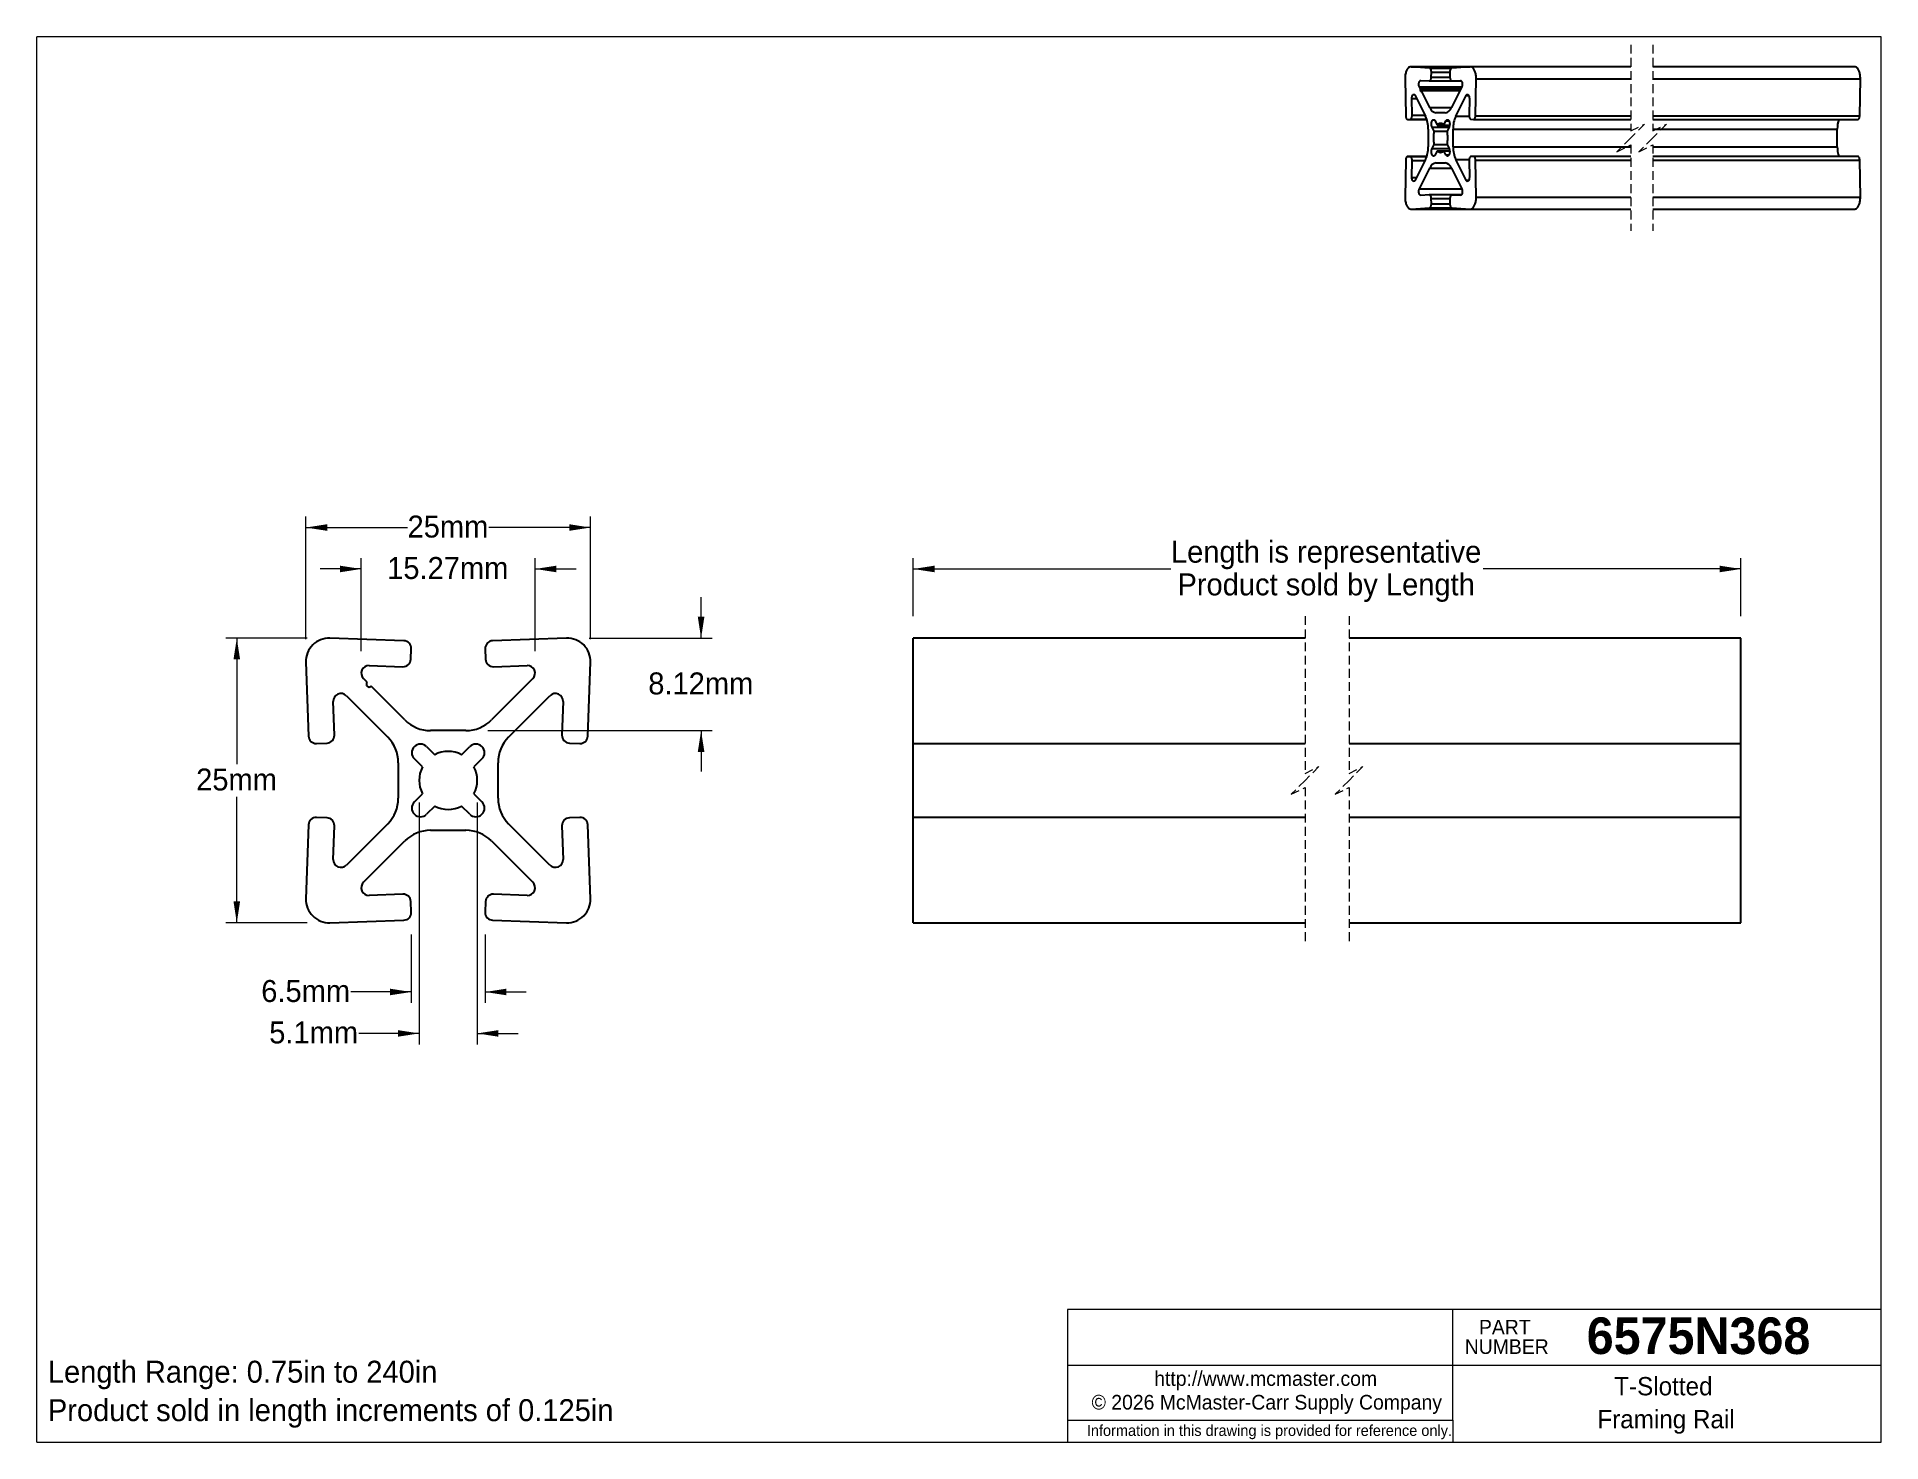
# Model space of a CAD drawing. Header units: millimetres. Extents: x 4 to 166, y 4 to 127.
import ezdxf

# ---------------------------------------------------------------- set-up
doc = ezdxf.new("R2010")
doc.units = ezdxf.units.MM
doc.header["$LTSCALE"] = 0.6075
doc.linetypes.add('SLD-Dashed', pattern=[1.905, 1.27, -0.635])
doc.linetypes.add('SLD-Solid', pattern=[0])
doc.styles.add('SLDTEXTSTYLE0', font='ARIAL.TTF', dxfattribs={"width": 0.948})
doc.styles.add('SLDTEXTSTYLE1', font='ARIALBD.TTF', dxfattribs={"width": 0.948})
doc.dimstyles.new('SLDDIMSTYLE0', dxfattribs={"dimtxt": 1.872304, "dimasz": 1.872304, "dimexe": 0, "dimexo": 0.0625, "dimgap": 0.468076, "dimtad": 0, "dimtih": 1, "dimtoh": 1, "dimdec": 1, "dimrnd": 1e-09, "dimzin": 12, "dimdsep": 46, "dimtxsty": 'SLDTEXTSTYLE0', "dimsah": 1, "dimcen": 0.09, "dimadec": 0, "dimazin": 3, "dimtfac": 1, "dimtdec": 1, "dimtofl": 0, "dimtmove": 0, "dimatfit": 3, "dimfxl": 0, "dimfrac": 2, "dimtolj": 1, "dimtzin": 12, "dimarcsym": 0})
doc.dimstyles.new('SLDDIMSTYLE1', dxfattribs={"dimtxt": 1.872304, "dimasz": 1.872304, "dimexe": 0, "dimexo": 0.0625, "dimgap": 0.468076, "dimtad": 0, "dimtih": 1, "dimtoh": 1, "dimrnd": 1e-09, "dimzin": 12, "dimdsep": 46, "dimtxsty": 'SLDTEXTSTYLE0', "dimsah": 1, "dimcen": 0.09, "dimadec": 0, "dimazin": 3, "dimtfac": 1, "dimtmove": 0, "dimatfit": 0, "dimfxl": 0, "dimfrac": 2, "dimtolj": 1, "dimtzin": 12, "dimarcsym": 0})
doc.dimstyles.new('SLDDIMSTYLE2', dxfattribs={"dimtxt": 1.872304, "dimasz": 1.872304, "dimexe": 0, "dimexo": 0.0625, "dimgap": 0.468076, "dimtad": 0, "dimtih": 1, "dimtoh": 1, "dimdec": 1, "dimrnd": 1e-09, "dimzin": 12, "dimdsep": 46, "dimtxsty": 'SLDTEXTSTYLE0', "dimsah": 1, "dimcen": 0.09, "dimadec": 0, "dimazin": 3, "dimtfac": 1, "dimtdec": 1, "dimtmove": 0, "dimatfit": 0, "dimfxl": 0, "dimfrac": 2, "dimtolj": 1, "dimtzin": 12, "dimarcsym": 0})
doc.dimstyles.new('SLDDIMSTYLE3', dxfattribs={"dimtxt": 1.872304, "dimasz": 1.872304, "dimexe": 0, "dimexo": 0.0625, "dimgap": 0.468076, "dimtad": 0, "dimtih": 1, "dimtoh": 1, "dimdec": 0, "dimlfac": 0.003281, "dimrnd": 1e-09, "dimzin": 12, "dimdsep": 46, "dimtxsty": 'SLDTEXTSTYLE0', "dimsah": 1, "dimcen": 0.09, "dimadec": 0, "dimazin": 3, "dimtfac": 1, "dimtdec": 0, "dimtofl": 0, "dimtmove": 0, "dimatfit": 3, "dimfxl": 0, "dimfrac": 2, "dimtolj": 1, "dimtzin": 12, "dimarcsym": 0})

# ---------------------------------------------------------------- blocks, each defined once
blk = doc.blocks.new('SW_NOTE_0_2')
at = {"color": 0, "linetype": 'SLD-Solid', "lineweight": 18, "insert": (16.61, 1.24), "char_height": 0.9644, "attachment_point": 2, "style": 'SLDTEXTSTYLE0'}
blk.add_mtext('Information in this drawing is provided for reference only.', dxfattribs=at)
blk = doc.blocks.new('Shortened Dimensions Statement')
at = {"color": 7, "linetype": 'SLD-Solid', "lineweight": 18}
blk.add_blockref('SW_NOTE_0_2', (-15.81, -0.74), dxfattribs=at)
blk = doc.blocks.new('SW_NOTE_0')
at = {"color": 0, "linetype": 'SLD-Solid', "lineweight": 18, "insert": (3.84, 1.66), "char_height": 1.286, "attachment_point": 2, "style": 'SLDTEXTSTYLE0'}
blk.add_mtext('NUMBER', dxfattribs=at)
blk = doc.blocks.new('SW_NOTE_0_1')
at = {"color": 0, "linetype": 'SLD-Solid', "lineweight": 18, "insert": (2.33, 1.66), "char_height": 1.286, "attachment_point": 2, "style": 'SLDTEXTSTYLE0'}
blk.add_mtext('PART', dxfattribs=at)
blk = doc.blocks.new('Part Number Tag')
at = {"color": 7, "linetype": 'SLD-Solid', "lineweight": 18}
for name, p in [('SW_NOTE_0_1', (-2.31, 0.06)), ('SW_NOTE_0', (-3.65, -1.65))]:
    blk.add_blockref(name, p, dxfattribs=at)
blk = doc.blocks.new('SW_NOTE_0_3')
at = {"color": 0, "linetype": 'SLD-Solid', "lineweight": 18, "insert": (10.27, 1.66), "char_height": 1.2859, "attachment_point": 2, "style": 'SLDTEXTSTYLE0'}
blk.add_mtext('http://www.mcmaster.com', dxfattribs=at)
blk = doc.blocks.new('Internet')
at = {"color": 7, "linetype": 'SLD-Solid', "lineweight": 18}
blk.add_blockref('SW_NOTE_0_3', (-9.61, -0.09), dxfattribs=at)
blk = doc.blocks.new('_D')
at = {"color": 7, "linetype": 'SLD-Solid', "lineweight": 0}
for p, q in [((27.49, 74.38), (27.49, 85.17)), ((52.49, 74.38), (52.49, 85.17)), ((27.49, 84.2), (36.42, 84.2)), ((52.49, 84.2), (43.57, 84.2))]:
    blk.add_line(p, q, dxfattribs=at)
at = {"color": 7, "linetype": 'SLD-Solid', "lineweight": 18}
for points in [[(27.49, 84.2), (29.36, 83.91), (29.36, 84.49)], [(52.49, 84.2), (50.62, 84.49), (50.62, 83.91)]]:
    blk.add_solid(points, dxfattribs=at)
at = {"color": 7, "linetype": 'SLD-Solid', "lineweight": 18, "insert": (36.42, 85.25), "char_height": 1.929, "attachment_point": 1, "style": 'SLDTEXTSTYLE0'}
blk.add_mtext('25mm', dxfattribs=at)
blk = doc.blocks.new('_D_1')
at = {"color": 7, "linetype": 'SLD-Solid', "lineweight": 0}
for p, q in [((27.59, 74.48), (20.45, 74.48)), ((21.42, 74.48), (21.42, 63.42)), ((21.42, 49.48), (21.42, 60.54)), ((27.59, 49.48), (20.45, 49.48))]:
    blk.add_line(p, q, dxfattribs=at)
at = {"color": 7, "linetype": 'SLD-Solid', "lineweight": 18}
for points in [[(21.42, 74.48), (21.13, 72.61), (21.71, 72.61)], [(21.42, 49.48), (21.71, 51.36), (21.13, 51.36)]]:
    blk.add_solid(points, dxfattribs=at)
at = {"color": 7, "linetype": 'SLD-Solid', "lineweight": 18, "insert": (17.85, 63.03), "char_height": 1.929, "attachment_point": 1, "style": 'SLDTEXTSTYLE0'}
blk.add_mtext('25mm', dxfattribs=at)
blk = doc.blocks.new('_D_2')
at = {"color": 7, "linetype": 'SLD-Solid', "lineweight": 0}
for p, q in [((32.35, 73.33), (32.35, 81.52)), ((47.63, 73.33), (47.63, 81.52)), ((32.35, 80.56), (28.75, 80.56)), ((47.63, 80.56), (51.23, 80.56))]:
    blk.add_line(p, q, dxfattribs=at)
at = {"color": 7, "linetype": 'SLD-Solid', "lineweight": 18}
for points in [[(32.35, 80.56), (30.48, 80.85), (30.48, 80.27)], [(47.63, 80.56), (49.5, 80.27), (49.5, 80.85)]]:
    blk.add_solid(points, dxfattribs=at)
at = {"color": 7, "linetype": 'SLD-Solid', "lineweight": 18, "insert": (34.63, 81.61), "char_height": 1.929, "attachment_point": 1, "style": 'SLDTEXTSTYLE0'}
blk.add_mtext('15.27mm', dxfattribs=at)
blk = doc.blocks.new('_D_3')
at = {"color": 7, "linetype": 'SLD-Solid', "lineweight": 0}
for p, q in [((62.21, 74.48), (62.21, 78.08)), ((52.39, 74.48), (63.18, 74.48)), ((43.48, 66.36), (63.18, 66.36)), ((62.21, 66.36), (62.21, 62.76))]:
    blk.add_line(p, q, dxfattribs=at)
at = {"color": 7, "linetype": 'SLD-Solid', "lineweight": 18}
for points in [[(62.21, 74.48), (62.5, 76.36), (61.92, 76.36)], [(62.21, 66.36), (61.92, 64.49), (62.5, 64.49)]]:
    blk.add_solid(points, dxfattribs=at)
at = {"color": 7, "linetype": 'SLD-Solid', "lineweight": 18, "insert": (57.57, 71.47), "char_height": 1.929, "attachment_point": 1, "style": 'SLDTEXTSTYLE0'}
blk.add_mtext('8.12mm', dxfattribs=at)
blk = doc.blocks.new('_D_4')
at = {"color": 7, "linetype": 'SLD-Solid', "lineweight": 0}
for p, q in [((37.44, 60.05), (37.44, 38.79)), ((42.54, 60.05), (42.54, 38.79)), ((37.44, 39.76), (32.13, 39.76)), ((42.54, 39.76), (46.14, 39.76))]:
    blk.add_line(p, q, dxfattribs=at)
at = {"color": 7, "linetype": 'SLD-Solid', "lineweight": 18}
for points in [[(37.44, 39.76), (35.57, 40.05), (35.57, 39.47)], [(42.54, 39.76), (44.41, 39.47), (44.41, 40.05)]]:
    blk.add_solid(points, dxfattribs=at)
at = {"color": 7, "linetype": 'SLD-Solid', "lineweight": 18, "insert": (24.27, 40.81), "char_height": 1.929, "attachment_point": 1, "style": 'SLDTEXTSTYLE0'}
blk.add_mtext('5.1mm', dxfattribs=at)
blk = doc.blocks.new('_D_5')
at = {"color": 7, "linetype": 'SLD-Solid', "lineweight": 0}
for p, q in [((36.74, 48.46), (36.74, 42.44)), ((43.24, 48.46), (43.24, 42.44)), ((36.74, 43.4), (31.43, 43.4)), ((43.24, 43.4), (46.84, 43.4))]:
    blk.add_line(p, q, dxfattribs=at)
at = {"color": 7, "linetype": 'SLD-Solid', "lineweight": 18}
for points in [[(36.74, 43.4), (34.87, 43.69), (34.87, 43.11)], [(43.24, 43.4), (45.11, 43.11), (45.11, 43.69)]]:
    blk.add_solid(points, dxfattribs=at)
at = {"color": 7, "linetype": 'SLD-Solid', "lineweight": 18, "insert": (23.57, 44.45), "char_height": 1.929, "attachment_point": 1, "style": 'SLDTEXTSTYLE0'}
blk.add_mtext('6.5mm', dxfattribs=at)
blk = doc.blocks.new('_D_6')
at = {"color": 7, "linetype": 'SLD-Solid', "lineweight": 0}
for p, q in [((80.85, 76.41), (80.85, 81.52)), ((153.56, 76.41), (153.56, 81.52)), ((80.85, 80.56), (103.49, 80.56)), ((153.56, 80.56), (130.92, 80.56))]:
    blk.add_line(p, q, dxfattribs=at)
at = {"color": 7, "linetype": 'SLD-Solid', "lineweight": 18}
for points in [[(80.85, 80.56), (82.72, 80.27), (82.72, 80.85)], [(153.56, 80.56), (151.69, 80.85), (151.69, 80.27)]]:
    blk.add_solid(points, dxfattribs=at)
at = {"color": 7, "linetype": 'SLD-Solid', "lineweight": 18, "char_height": 1.9288, "attachment_point": 1, "style": 'SLDTEXTSTYLE0'}
for s, insert in [('Length is representative', (103.49, 83.04)), ('Product sold by Length', (104.06, 80.17))]:
    blk.add_mtext(s, dxfattribs=dict(at, insert=insert))

msp = doc.modelspace()

# ---------------------------------------------------------------- linework, layer by layer
at = {"color": 7, "linetype": 'SLD-Solid', "lineweight": 18}
for p, q in [((3.858, 3.858), (3.858, 127.302)), ((165.878, 127.302), (3.858, 127.302)), ((165.878, 3.858), (165.878, 127.302)), ((165.878, 15.512), (94.394, 15.512)), ((94.394, 15.512), (94.394, 3.858)), ((128.266, 10.608), (128.266, 15.512)), ((94.394, 10.608), (165.878, 10.608)), ((128.266, 5.786), (128.266, 10.608)), ((94.394, 5.786), (128.266, 5.786)), ((128.266, 5.786), (128.266, 3.858)), ((3.858, 3.858), (165.878, 3.858))]:
    msp.add_line(p, q, dxfattribs=at)
at = {"color": 7, "linetype": 'SLD-Dashed', "lineweight": 18}
for p, q in [((143.884, 126.608), (143.884, 119.038)), ((145.813, 126.608), (145.813, 119.038)), ((143.884, 118.43), (142.669, 117.215)), ((143.884, 119.038), (145.099, 119.645)), ((145.099, 119.645), (143.884, 118.43)), ((145.813, 118.43), (144.598, 117.215)), ((145.813, 119.038), (147.028, 119.645)), ((147.028, 119.645), (145.813, 118.43)), ((142.669, 117.215), (143.884, 117.823)), ((143.884, 117.823), (143.884, 110.252)), ((144.598, 117.215), (145.813, 117.823)), ((145.813, 117.823), (145.813, 110.252)), ((115.275, 76.412), (115.275, 62.59)), ((119.132, 76.412), (119.132, 62.59)), ((115.275, 62.59), (116.49, 63.198)), ((116.49, 63.198), (115.275, 61.983)), ((119.132, 62.59), (120.347, 63.198)), ((120.347, 63.198), (119.132, 61.983)), ((115.275, 61.983), (114.06, 60.768)), ((119.132, 61.983), (117.917, 60.768)), ((114.06, 60.768), (115.275, 61.375)), ((115.275, 61.375), (115.275, 47.554)), ((117.917, 60.768), (119.132, 61.375)), ((119.132, 61.375), (119.132, 47.554))]:
    msp.add_line(p, q, dxfattribs=at)
at = {"color": 7, "linetype": 'SLD-Solid', "lineweight": 25}
for p, q in [((124.053, 123.629), (124.109, 120.381)), ((129.794, 124.68), (124.56, 124.68)), ((126.202, 124.566), (124.578, 124.679)), ((124.578, 124.679), (129.777, 124.679)), ((125.443, 123.478), (126.182, 123.427)), ((126.188, 123.427), (128.167, 123.427)), ((126.202, 124.566), (128.153, 124.566)), ((126.357, 123.752), (126.365, 124.217)), ((126.357, 123.752), (127.998, 123.752)), ((126.365, 124.217), (127.99, 124.217)), ((127.99, 124.217), (127.998, 123.752)), ((129.777, 124.679), (128.153, 124.566)), ((128.167, 123.427), (129.008, 123.427)), ((128.173, 123.427), (128.912, 123.478)), ((128.173, 123.427), (129.007, 123.427)), ((128.912, 123.478), (128.924, 123.478)), ((143.884, 124.68), (129.794, 124.68)), ((130.245, 120.381), (130.302, 123.629)), ((130.302, 123.629), (143.884, 123.629)), ((163.549, 124.68), (145.813, 124.68)), ((145.813, 123.629), (164.057, 123.629)), ((164, 120.381), (164.057, 123.629)), ((124.679, 120.421), (124.653, 121.899)), ((124.653, 121.899), (125.067, 121.899)), ((124.941, 122.149), (125.85, 120.332)), ((125.399, 122.741), (125.318, 122.902)), ((125.318, 122.902), (129.037, 122.902)), ((125.399, 122.741), (128.956, 122.741)), ((126.226, 121.085), (125.487, 122.564)), ((128.868, 122.564), (125.487, 122.564)), ((129.037, 122.902), (128.128, 121.085)), ((128.505, 120.332), (129.414, 122.149)), ((129.414, 122.149), (129.652, 122.149)), ((129.702, 121.899), (129.676, 120.421)), ((124.278, 120.055), (125.96, 120.055)), ((124.284, 120.055), (124.516, 120.071)), ((124.284, 120.055), (125.96, 120.055)), ((124.516, 120.071), (125.955, 120.071)), ((124.679, 120.421), (125.806, 120.421)), ((126.226, 121.085), (128.128, 121.085)), ((126.705, 119.915), (126.882, 119.56)), ((127.567, 120.62), (126.788, 120.62)), ((127.473, 119.56), (127.65, 119.915)), ((127.65, 119.915), (127.92, 119.915)), ((128.505, 120.332), (129.68, 120.332)), ((129.839, 120.071), (130.071, 120.055)), ((130.077, 120.055), (143.884, 120.055)), ((130.245, 120.381), (143.884, 120.381)), ((145.813, 120.381), (164, 120.381)), ((145.813, 120.055), (163.832, 120.055)), ((126.082, 119.209), (126.082, 117.651)), ((126.612, 119.021), (126.435, 119.376)), ((126.435, 119.376), (127.92, 119.376)), ((126.612, 119.021), (127.742, 119.021)), ((126.882, 119.56), (127.473, 119.56)), ((127.473, 119.56), (127.971, 119.56)), ((127.92, 119.376), (127.742, 119.021)), ((128.272, 117.651), (128.272, 119.209)), ((128.272, 119.209), (143.884, 119.209)), ((145.813, 119.209), (162.027, 119.209)), ((162.027, 117.651), (162.027, 119.209)), ((125.96, 116.805), (124.278, 116.805)), ((124.516, 116.789), (124.284, 116.805)), ((124.284, 116.805), (125.96, 116.805)), ((124.516, 116.789), (125.955, 116.789)), ((126.435, 117.484), (126.612, 117.839)), ((126.435, 117.484), (127.92, 117.484)), ((126.612, 117.839), (127.742, 117.839)), ((126.882, 117.3), (126.705, 116.945)), ((126.882, 117.3), (127.473, 117.3)), ((127.65, 116.945), (127.473, 117.3)), ((127.473, 117.3), (127.971, 117.3)), ((127.65, 116.945), (127.92, 116.945)), ((127.742, 117.839), (127.92, 117.484)), ((128.272, 117.651), (143.884, 117.651)), ((130.071, 116.805), (129.839, 116.789)), ((143.884, 116.805), (130.077, 116.805)), ((145.813, 117.651), (162.027, 117.651)), ((163.832, 116.805), (145.813, 116.805)), ((124.109, 116.479), (124.053, 113.231)), ((124.653, 114.961), (124.679, 116.439)), ((124.679, 116.439), (125.806, 116.439)), ((125.85, 116.528), (124.941, 114.711)), ((125.318, 113.958), (126.226, 115.775)), ((126.226, 115.775), (128.128, 115.775)), ((126.788, 116.24), (127.567, 116.24)), ((128.128, 115.775), (129.037, 113.958)), ((129.414, 114.711), (128.505, 116.528)), ((128.505, 116.528), (129.68, 116.528)), ((129.676, 116.439), (129.702, 114.961)), ((130.302, 113.231), (130.245, 116.479)), ((130.245, 116.479), (143.884, 116.479)), ((145.813, 116.479), (164, 116.479)), ((164.057, 113.231), (164, 116.479)), ((124.653, 114.961), (125.067, 114.961)), ((125.318, 113.958), (129.037, 113.958)), ((126.182, 113.433), (125.443, 113.382)), ((128.167, 113.434), (126.188, 113.434)), ((129.008, 113.434), (128.167, 113.434)), ((128.912, 113.382), (128.173, 113.433)), ((128.173, 113.433), (129.007, 113.433)), ((129.414, 114.711), (129.652, 114.711)), ((124.56, 112.18), (129.794, 112.18)), ((124.578, 112.181), (126.202, 112.294)), ((124.578, 112.181), (129.777, 112.181)), ((126.202, 112.294), (128.153, 112.294)), ((126.365, 112.643), (126.357, 113.108)), ((126.357, 113.108), (127.998, 113.108)), ((126.365, 112.643), (127.99, 112.643)), ((127.998, 113.108), (127.99, 112.643)), ((128.153, 112.294), (129.777, 112.181)), ((128.912, 113.382), (128.924, 113.382)), ((129.794, 112.18), (143.884, 112.18)), ((130.302, 113.231), (143.884, 113.231)), ((145.813, 113.231), (164.057, 113.231)), ((145.813, 112.18), (163.549, 112.18)), ((36.089, 74.255), (29.594, 74.482)), ((36.708, 72.627), (36.741, 73.557)), ((43.241, 73.557), (43.274, 72.627)), ((50.388, 74.482), (43.893, 74.255)), ((115.275, 74.483), (80.85, 74.483)), ((80.85, 72.38), (80.85, 74.483)), ((153.557, 74.483), (119.132, 74.483)), ((153.557, 72.38), (153.557, 74.483)), ((27.492, 72.38), (27.719, 65.885)), ((33.054, 72.079), (36.01, 71.976)), ((43.972, 71.976), (46.928, 72.079)), ((52.263, 65.885), (52.49, 72.38)), ((80.85, 65.885), (80.85, 72.38)), ((153.557, 65.885), (153.557, 72.38)), ((32.876, 70.604), (32.553, 70.927)), ((36.187, 67.293), (33.229, 70.251)), ((47.429, 70.927), (43.795, 67.293)), ((29.998, 65.964), (29.894, 68.92)), ((31.047, 69.421), (34.681, 65.787)), ((45.301, 65.787), (48.935, 69.421)), ((50.088, 68.92), (49.984, 65.964)), ((28.417, 65.233), (29.346, 65.266)), ((38.099, 64.953), (38.81, 64.243)), ((41.55, 66.363), (38.432, 66.363)), ((41.172, 64.243), (41.882, 64.953)), ((50.635, 65.266), (51.565, 65.233)), ((80.85, 65.233), (80.85, 65.885)), ((80.85, 65.233), (115.275, 65.233)), ((80.85, 63.542), (80.85, 65.233)), ((119.132, 65.233), (153.557, 65.233)), ((153.557, 65.233), (153.557, 65.885)), ((153.557, 63.542), (153.557, 65.233)), ((35.611, 63.542), (35.611, 60.424)), ((37.731, 63.164), (37.021, 63.874)), ((42.961, 63.874), (42.251, 63.164)), ((44.371, 60.424), (44.371, 63.542)), ((80.85, 60.424), (80.85, 63.542)), ((153.557, 60.424), (153.557, 63.542)), ((37.021, 60.091), (37.731, 60.801)), ((42.251, 60.801), (42.961, 60.091)), ((80.85, 58.733), (80.85, 60.424)), ((153.557, 58.733), (153.557, 60.424)), ((29.346, 58.7), (28.417, 58.733)), ((38.81, 59.723), (38.099, 59.013)), ((41.882, 59.013), (41.172, 59.723)), ((51.565, 58.733), (50.635, 58.7)), ((115.275, 58.733), (80.85, 58.733)), ((80.85, 58.081), (80.85, 58.733)), ((153.557, 58.733), (119.132, 58.733)), ((153.557, 58.081), (153.557, 58.733)), ((27.719, 58.081), (27.492, 51.586)), ((29.894, 55.046), (29.998, 58.002)), ((34.681, 58.179), (31.047, 54.545)), ((38.432, 57.603), (41.55, 57.603)), ((48.935, 54.545), (45.301, 58.179)), ((49.984, 58.002), (50.088, 55.046)), ((52.49, 51.586), (52.263, 58.081)), ((80.85, 51.586), (80.85, 58.081)), ((153.557, 51.586), (153.557, 58.081)), ((32.553, 53.039), (36.187, 56.673)), ((43.795, 56.673), (47.429, 53.039)), ((36.01, 51.99), (33.054, 51.886)), ((46.928, 51.886), (43.972, 51.99)), ((36.741, 50.409), (36.708, 51.338)), ((43.274, 51.338), (43.241, 50.409)), ((80.85, 49.483), (80.85, 51.586)), ((153.557, 49.483), (153.557, 51.586)), ((29.594, 49.484), (36.089, 49.711)), ((43.893, 49.711), (50.388, 49.484)), ((80.85, 49.483), (115.275, 49.483)), ((119.132, 49.483), (153.557, 49.483))]:
    msp.add_line(p, q, dxfattribs=at)
at = {"color": 7, "linetype": 'SLD-Solid', "lineweight": 25, "flags": 128}
for points in [[(124.578, 124.679), (124.534, 124.679), (124.491, 124.67), (124.447, 124.655), (124.405, 124.631), (124.364, 124.601), (124.324, 124.564), (124.286, 124.52), (124.251, 124.469), (124.217, 124.413), (124.186, 124.351), (124.158, 124.284), (124.133, 124.212), (124.111, 124.136), (124.092, 124.057), (124.077, 123.974), (124.065, 123.89), (124.057, 123.804), (124.053, 123.716), (124.053, 123.629)], [(125.318, 122.902), (125.301, 122.94), (125.288, 122.983), (125.278, 123.029), (125.271, 123.078), (125.269, 123.128), (125.269, 123.178), (125.274, 123.228), (125.282, 123.276), (125.294, 123.32), (125.309, 123.361), (125.327, 123.396), (125.347, 123.426), (125.369, 123.45), (125.393, 123.467), (125.418, 123.476), (125.443, 123.478)], [(126.182, 123.427), (126.209, 123.429), (126.235, 123.44), (126.259, 123.458), (126.282, 123.484), (126.303, 123.517), (126.321, 123.556), (126.336, 123.6), (126.347, 123.649), (126.354, 123.7), (126.357, 123.752)], [(126.365, 124.217), (126.364, 124.27), (126.358, 124.322), (126.349, 124.371), (126.336, 124.417), (126.32, 124.459), (126.3, 124.495), (126.278, 124.524), (126.254, 124.546), (126.228, 124.56), (126.202, 124.566)], [(128.153, 124.566), (128.126, 124.56), (128.101, 124.546), (128.077, 124.524), (128.055, 124.495), (128.035, 124.459), (128.019, 124.417), (128.006, 124.371), (127.996, 124.322), (127.991, 124.27), (127.99, 124.217)], [(127.998, 123.752), (128.001, 123.7), (128.008, 123.649), (128.019, 123.6), (128.034, 123.556), (128.052, 123.517), (128.072, 123.484), (128.095, 123.458), (128.12, 123.44), (128.146, 123.429), (128.173, 123.427)], [(128.912, 123.478), (128.937, 123.476), (128.962, 123.467), (128.985, 123.45), (129.008, 123.426), (129.028, 123.396), (129.046, 123.361), (129.061, 123.32), (129.072, 123.276), (129.081, 123.228), (129.085, 123.178), (129.086, 123.128), (129.083, 123.078), (129.077, 123.029), (129.067, 122.983), (129.053, 122.94), (129.037, 122.902)], [(130.302, 123.629), (130.302, 123.716), (130.298, 123.804), (130.29, 123.89), (130.278, 123.974), (130.263, 124.057), (130.244, 124.136), (130.222, 124.212), (130.197, 124.284), (130.169, 124.351), (130.138, 124.413), (130.104, 124.469), (130.068, 124.52), (130.03, 124.564), (129.991, 124.601), (129.95, 124.631), (129.907, 124.655), (129.864, 124.67), (129.821, 124.679), (129.777, 124.679)], [(164.057, 123.629), (164.057, 123.716), (164.052, 123.804), (164.045, 123.89), (164.033, 123.974), (164.018, 124.057), (163.999, 124.136), (163.977, 124.212), (163.952, 124.284), (163.924, 124.351), (163.893, 124.413), (163.859, 124.469), (163.823, 124.52), (163.785, 124.564), (163.746, 124.601), (163.704, 124.631), (163.662, 124.655), (163.619, 124.67), (163.575, 124.679), (163.549, 124.68)], [(124.653, 121.899), (124.654, 121.949), (124.659, 121.999), (124.667, 122.046), (124.679, 122.091), (124.694, 122.131), (124.712, 122.167), (124.732, 122.197), (124.755, 122.22), (124.778, 122.237), (124.803, 122.246), (124.828, 122.248), (124.853, 122.242), (124.878, 122.229), (124.901, 122.209), (124.922, 122.182), (124.941, 122.149)], [(125.399, 122.741), (125.389, 122.715), (125.382, 122.685), (125.38, 122.652), (125.382, 122.62), (125.389, 122.59), (125.399, 122.564), (125.412, 122.544), (125.427, 122.532), (125.443, 122.527), (125.459, 122.532), (125.474, 122.544), (125.487, 122.564)], [(129.414, 122.149), (129.433, 122.182), (129.454, 122.209), (129.477, 122.229), (129.501, 122.242), (129.526, 122.248), (129.552, 122.246), (129.576, 122.237), (129.6, 122.22), (129.622, 122.197), (129.643, 122.167), (129.661, 122.131), (129.676, 122.091), (129.687, 122.046), (129.696, 121.999), (129.701, 121.949), (129.702, 121.899)], [(124.109, 120.381), (124.112, 120.328), (124.119, 120.277), (124.13, 120.229), (124.145, 120.185), (124.163, 120.146), (124.184, 120.113), (124.207, 120.087), (124.232, 120.068), (124.258, 120.058), (124.284, 120.055)], [(124.516, 120.071), (124.543, 120.077), (124.568, 120.092), (124.592, 120.114), (124.614, 120.143), (124.634, 120.179), (124.65, 120.22), (124.663, 120.266), (124.673, 120.316), (124.678, 120.368), (124.679, 120.421)], [(126.435, 119.376), (126.417, 119.417), (126.402, 119.463), (126.391, 119.512), (126.383, 119.564), (126.38, 119.618), (126.38, 119.673), (126.383, 119.726), (126.391, 119.779), (126.402, 119.828), (126.417, 119.874), (126.435, 119.915), (126.455, 119.951), (126.478, 119.98), (126.503, 120.003), (126.529, 120.018), (126.556, 120.026), (126.583, 120.026), (126.61, 120.018), (126.636, 120.003), (126.661, 119.98), (126.684, 119.951), (126.705, 119.915)], [(127.65, 119.915), (127.671, 119.951), (127.694, 119.98), (127.718, 120.003), (127.745, 120.018), (127.771, 120.026), (127.799, 120.026), (127.826, 120.018), (127.852, 120.003), (127.876, 119.98), (127.899, 119.951), (127.92, 119.915), (127.938, 119.874), (127.952, 119.828), (127.964, 119.779), (127.971, 119.726), (127.975, 119.673), (127.975, 119.618), (127.971, 119.564), (127.964, 119.512), (127.952, 119.463), (127.938, 119.417), (127.92, 119.376)], [(129.676, 120.421), (129.677, 120.368), (129.682, 120.316), (129.691, 120.266), (129.705, 120.22), (129.721, 120.179), (129.741, 120.143), (129.763, 120.114), (129.787, 120.092), (129.812, 120.077), (129.839, 120.071)], [(130.071, 120.055), (130.097, 120.058), (130.123, 120.068), (130.148, 120.087), (130.171, 120.113), (130.192, 120.146), (130.21, 120.185), (130.224, 120.229), (130.235, 120.277), (130.242, 120.328), (130.245, 120.381)], [(163.832, 120.055), (163.852, 120.058), (163.878, 120.068), (163.903, 120.087), (163.926, 120.113), (163.947, 120.146), (163.965, 120.185), (163.979, 120.229), (163.99, 120.277), (163.997, 120.328), (164, 120.381)], [(124.284, 116.805), (124.258, 116.802), (124.232, 116.792), (124.207, 116.773), (124.184, 116.747), (124.163, 116.714), (124.145, 116.675), (124.13, 116.631), (124.119, 116.583), (124.112, 116.532), (124.109, 116.479)], [(124.679, 116.439), (124.678, 116.492), (124.673, 116.544), (124.663, 116.594), (124.65, 116.64), (124.634, 116.681), (124.614, 116.717), (124.592, 116.746), (124.568, 116.768), (124.543, 116.783), (124.516, 116.789)], [(126.705, 116.945), (126.684, 116.909), (126.661, 116.88), (126.636, 116.857), (126.61, 116.842), (126.583, 116.834), (126.556, 116.834), (126.529, 116.842), (126.503, 116.857), (126.478, 116.88), (126.455, 116.909), (126.435, 116.945), (126.417, 116.986), (126.402, 117.032), (126.391, 117.081), (126.383, 117.134), (126.38, 117.187), (126.38, 117.242), (126.383, 117.296), (126.391, 117.348), (126.402, 117.397), (126.417, 117.443), (126.435, 117.484)], [(127.92, 117.484), (127.938, 117.443), (127.952, 117.397), (127.964, 117.348), (127.971, 117.296), (127.975, 117.242), (127.975, 117.187), (127.971, 117.134), (127.964, 117.081), (127.952, 117.032), (127.938, 116.986), (127.92, 116.945), (127.899, 116.909), (127.876, 116.88), (127.852, 116.857), (127.826, 116.842), (127.799, 116.834), (127.771, 116.834), (127.745, 116.842), (127.718, 116.857), (127.694, 116.88), (127.671, 116.909), (127.65, 116.945)], [(129.839, 116.789), (129.812, 116.783), (129.787, 116.768), (129.763, 116.746), (129.741, 116.717), (129.721, 116.681), (129.705, 116.64), (129.691, 116.594), (129.682, 116.544), (129.677, 116.492), (129.676, 116.439)], [(130.245, 116.479), (130.242, 116.532), (130.235, 116.583), (130.224, 116.631), (130.21, 116.675), (130.192, 116.714), (130.171, 116.747), (130.148, 116.773), (130.123, 116.792), (130.097, 116.802), (130.071, 116.805)], [(164, 116.479), (163.997, 116.532), (163.99, 116.583), (163.979, 116.631), (163.965, 116.675), (163.947, 116.714), (163.926, 116.747), (163.903, 116.773), (163.878, 116.792), (163.852, 116.802), (163.832, 116.805)], [(124.941, 114.711), (124.922, 114.678), (124.901, 114.651), (124.878, 114.631), (124.853, 114.618), (124.828, 114.612), (124.803, 114.614), (124.778, 114.623), (124.755, 114.64), (124.732, 114.663), (124.712, 114.693), (124.694, 114.729), (124.679, 114.769), (124.667, 114.814), (124.659, 114.861), (124.654, 114.911), (124.653, 114.961)], [(125.443, 113.382), (125.418, 113.384), (125.393, 113.393), (125.369, 113.41), (125.347, 113.434), (125.327, 113.464), (125.309, 113.499), (125.294, 113.54), (125.282, 113.584), (125.274, 113.632), (125.269, 113.682), (125.269, 113.732), (125.271, 113.782), (125.278, 113.831), (125.288, 113.877), (125.301, 113.92), (125.318, 113.958)], [(126.357, 113.108), (126.354, 113.16), (126.347, 113.211), (126.336, 113.26), (126.321, 113.304), (126.303, 113.343), (126.282, 113.376), (126.259, 113.402), (126.235, 113.42), (126.209, 113.431), (126.182, 113.433)], [(128.173, 113.433), (128.146, 113.431), (128.12, 113.42), (128.095, 113.402), (128.072, 113.376), (128.052, 113.343), (128.034, 113.304), (128.019, 113.26), (128.008, 113.211), (128.001, 113.16), (127.998, 113.108)], [(129.037, 113.958), (129.053, 113.92), (129.067, 113.877), (129.077, 113.831), (129.083, 113.782), (129.086, 113.732), (129.085, 113.682), (129.081, 113.632), (129.072, 113.584), (129.061, 113.54), (129.046, 113.499), (129.028, 113.464), (129.008, 113.434), (128.985, 113.41), (128.962, 113.393), (128.937, 113.384), (128.912, 113.382)], [(129.702, 114.961), (129.701, 114.911), (129.696, 114.861), (129.687, 114.814), (129.676, 114.769), (129.661, 114.729), (129.643, 114.693), (129.622, 114.663), (129.6, 114.64), (129.576, 114.623), (129.552, 114.614), (129.526, 114.612), (129.501, 114.618), (129.477, 114.631), (129.454, 114.651), (129.433, 114.678), (129.414, 114.711)], [(124.053, 113.231), (124.053, 113.144), (124.057, 113.056), (124.065, 112.97), (124.077, 112.886), (124.092, 112.803), (124.111, 112.724), (124.133, 112.648), (124.158, 112.576), (124.186, 112.509), (124.217, 112.447), (124.251, 112.391), (124.286, 112.34), (124.324, 112.296), (124.364, 112.259), (124.405, 112.229), (124.447, 112.205), (124.491, 112.19), (124.534, 112.181), (124.578, 112.181)], [(126.202, 112.294), (126.228, 112.3), (126.254, 112.314), (126.278, 112.336), (126.3, 112.365), (126.32, 112.401), (126.336, 112.443), (126.349, 112.489), (126.358, 112.538), (126.364, 112.59), (126.365, 112.643)], [(127.99, 112.643), (127.991, 112.59), (127.996, 112.538), (128.006, 112.489), (128.019, 112.443), (128.035, 112.401), (128.055, 112.365), (128.077, 112.336), (128.101, 112.314), (128.126, 112.3), (128.153, 112.294)], [(129.777, 112.181), (129.821, 112.181), (129.864, 112.19), (129.907, 112.205), (129.95, 112.229), (129.991, 112.259), (130.03, 112.296), (130.068, 112.34), (130.104, 112.391), (130.138, 112.447), (130.169, 112.509), (130.197, 112.576), (130.222, 112.648), (130.244, 112.724), (130.263, 112.803), (130.278, 112.886), (130.29, 112.97), (130.298, 113.056), (130.302, 113.144), (130.302, 113.231)], [(163.549, 112.18), (163.575, 112.181), (163.619, 112.19), (163.662, 112.205), (163.704, 112.229), (163.746, 112.259), (163.785, 112.296), (163.823, 112.34), (163.859, 112.391), (163.893, 112.447), (163.924, 112.509), (163.952, 112.576), (163.977, 112.648), (163.999, 112.724), (164.018, 112.803), (164.033, 112.886), (164.045, 112.97), (164.052, 113.056), (164.057, 113.144), (164.057, 113.231)]]:
    msp.add_lwpolyline(points, dxfattribs=at)
at = {"color": 7, "linetype": 'SLD-Solid', "lineweight": 25}
for centre, radius, start, end in [((123.48, 119.256), 2.603, 358.98118, 24.42031), ((126.903, 121.33), 0.72, 199.9349, 260.78664), ((127.475, 121.303), 0.689, 277.7181, 341.56035), ((130.821, 119.267), 2.549, 155.3029, 181.29487), ((164.879, 119.23), 2.851, 163.17458, 180.40805), ((128.963, 118.43), 2.423, 165.89039, 194.10961), ((127.177, 119.323), 0.379, 38.77464, 141.22536), ((125.392, 118.43), 2.424, 345.89214, 14.10786), ((123.534, 117.593), 2.549, 335.30294, 1.29556), ((127.177, 117.537), 0.379, 218.77464, 321.22536), ((130.875, 117.604), 2.603, 178.98074, 204.42148), ((164.879, 117.63), 2.851, 179.59195, 196.82542), ((126.88, 115.557), 0.689, 97.71836, 161.56009), ((127.452, 115.53), 0.72, 19.93419, 80.78736), ((29.523, 72.451), 2.032, 88, 182), ((36.066, 73.58), 0.675, 358, 88), ((43.916, 73.58), 0.675, 92, 182), ((50.459, 72.451), 2.032, 358, 92), ((33.03, 71.405), 0.675, 88, 225), ((36.033, 72.651), 0.675, 268, 358), ((43.949, 72.651), 0.675, 182, 272), ((46.952, 71.405), 0.675, 315, 92), ((33.053, 70.427), 0.25, 135, 315), ((30.569, 68.944), 0.675, 45, 182), ((49.413, 68.944), 0.675, 358, 135), ((38.432, 69.538), 3.175, 225, 270), ((41.55, 69.538), 3.175, 270, 315), ((28.394, 65.908), 0.675, 182, 272), ((29.323, 65.941), 0.675, 272, 2), ((32.436, 63.542), 3.175, 0, 45), ((37.56, 64.414), 0.763, 45, 225), ((42.422, 64.414), 0.763, 315, 135), ((47.546, 63.542), 3.175, 135, 180), ((50.659, 65.941), 0.675, 178, 268), ((51.588, 65.908), 0.675, 268, 358), ((39.991, 61.983), 2.55, 62.39873, 117.60127), ((39.991, 61.983), 2.55, 152.39873, 207.60127), ((39.991, 61.983), 2.55, 332.39873, 27.60127), ((32.436, 60.424), 3.175, 315, 0), ((37.56, 59.552), 0.763, 135, 315), ((42.422, 59.552), 0.763, 225, 45), ((47.546, 60.424), 3.175, 180, 225), ((28.394, 58.058), 0.675, 88, 178), ((29.323, 58.025), 0.675, 358, 88), ((39.991, 61.983), 2.55, 242.39873, 297.60127), ((50.659, 58.025), 0.675, 92, 182), ((51.588, 58.058), 0.675, 2, 92), ((38.432, 54.428), 3.175, 90, 135), ((41.55, 54.428), 3.175, 45, 90), ((30.569, 55.022), 0.675, 178, 315), ((49.413, 55.022), 0.675, 225, 2), ((33.03, 52.561), 0.675, 135, 272), ((36.033, 51.315), 0.675, 2, 92), ((43.949, 51.315), 0.675, 88, 178), ((46.952, 52.561), 0.675, 268, 45), ((29.523, 51.515), 2.032, 178, 272), ((36.066, 50.386), 0.675, 272, 2), ((43.916, 50.386), 0.675, 178, 268), ((50.459, 51.515), 2.032, 268, 2)]:
    msp.add_arc(centre, radius, start, end, dxfattribs=at)

# ---------------------------------------------------------------- block references
at = {"color": 7, "linetype": 'Continuous'}
for name, p in [('Part Number Tag', (132.797, 12.879)), ('Internet', (111.148, 8.515)), ('Shortened Dimensions Statement', (111.34, 4.864))]:
    msp.add_blockref(name, p, dxfattribs=at)

# ---------------------------------------------------------------- texts
at = {"color": 7, "linetype": 'Continuous', "lineweight": 0}
for s, insert, char_height, attachment_point, style in [('6575N368', (149.838, 14.81), 3.2147, 2, 'SLDTEXTSTYLE1'), ('Length Range: 0.75in to 240in', (4.822, 11.005), 1.92881, 1, 'SLDTEXTSTYLE0'), ('T-Slotted', (146.75, 9.573), 1.6073, 2, 'SLDTEXTSTYLE0'), ('Product sold in length increments of 0.125in', (4.822, 7.63), 1.92881, 1, 'SLDTEXTSTYLE0'), ('© 2026 McMaster-Carr Supply Company', (111.909, 8.005), 1.28588, 2, 'SLDTEXTSTYLE0'), ('Framing Rail', (146.982, 6.68), 1.60734, 2, 'SLDTEXTSTYLE0')]:
    msp.add_mtext(s, dxfattribs=dict(at, insert=insert, char_height=char_height, attachment_point=attachment_point, style=style))

# ---------------------------------------------------------------- dimensions: what is measured, and where the dimension line sits
at = {"color": 7, "linetype": 'SLD-Solid', "lineweight": 18}
for base, p1, p2, angle, dimstyle, picture, middle in [((52.491, 84.203), (27.491, 72.451), (52.491, 72.451), 0, 'SLDDIMSTYLE0', '_D', (39.996, 84.203)), ((62.212, 74.483), (41.55, 66.363), (50.459, 74.483), 90, 'SLDDIMSTYLE1', '_D_3', (62.212, 70.424)), ((21.418, 49.483), (29.523, 74.483), (29.523, 49.483), 90, 'SLDDIMSTYLE0', '_D_1', (21.418, 61.98)), ((37.441, 39.758), (42.541, 61.983), (37.441, 61.983), 0, 'SLDDIMSTYLE2', '_D_4', (28.198, 39.758))]:
    dim = msp.add_linear_dim(base=base, p1=p1, p2=p2, angle=angle, dimstyle=dimstyle, dxfattribs=at)
    dim.commit()
    dim.dimension.update_dxf_attribs({"geometry": picture, "text_midpoint": middle, "dimtype": 160})
dim = msp.add_linear_dim(base=(80.85, 80.558), p1=(153.557, 74.483), p2=(80.85, 74.483), text='Length is representative\\PProduct sold by Length', dimstyle='SLDDIMSTYLE3', dxfattribs=at)
dim.commit()
dim.dimension.update_dxf_attribs({"geometry": '_D_6', "text_midpoint": (117.205, 80.558), "dimtype": 160})
for base, p1, p2, dimstyle, picture, middle in [((47.627, 80.558), (32.355, 71.405), (47.627, 71.405), 'SLDDIMSTYLE1', '_D_2', (39.99, 80.558)), ((43.241, 43.403), (36.741, 50.386), (43.241, 50.386), 'SLDDIMSTYLE2', '_D_5', (27.499, 43.403))]:
    dim = msp.add_linear_dim(base=base, p1=p1, p2=p2, dimstyle=dimstyle, dxfattribs=at)
    dim.commit()
    dim.dimension.update_dxf_attribs({"geometry": picture, "text_midpoint": middle, "dimtype": 160})

doc.saveas('drawing.dxf')
